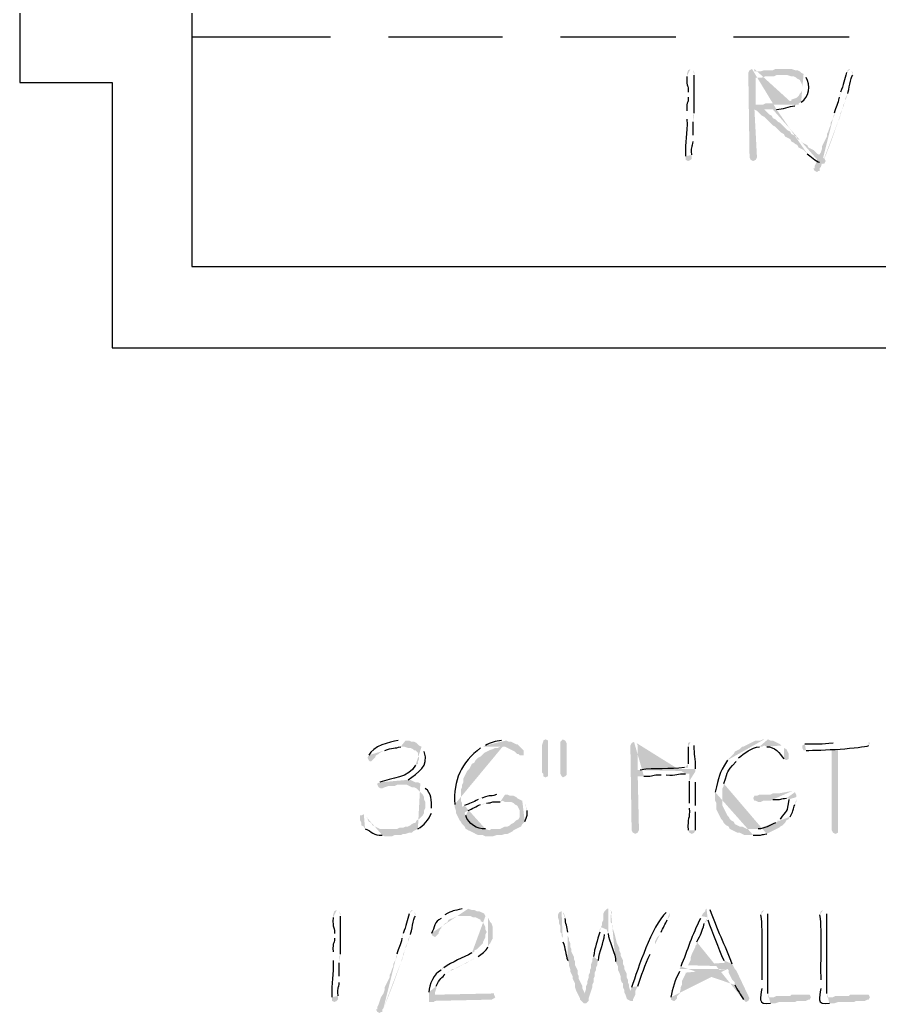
# Model space of a CAD drawing. Header units: inches. Extents: x -167 to 6071, y -6287 to -2731.
# Drawn here: x 1472.44 to 1509.74, y -5774.5 to -5731.35 of the extents above; entities that cross this region are included whole.
import ezdxf

# ---------------------------------------------------------------- set-up
doc = ezdxf.new("R2010")
doc.units = ezdxf.units.IN
doc.header["$LTSCALE"] = 96
doc.header["$MEASUREMENT"] = 0
doc.layers.add('PDF_Geometry', color=7, linetype='Continuous', true_color=0x4a4a4a)
doc.layers.add('PDF_Solid Fills', color=7, linetype='Continuous')

msp = doc.modelspace()

# ---------------------------------------------------------------- hatches: boundary and pattern name
at = {"layer": 'PDF_Solid Fills', "transparency": 33554559}
h = msp.add_hatch(color=256, dxfattribs=at)
h.paths.add_polyline_path([(1501.557, -5733.482), (1501.45, -5733.535), (1501.397, -5733.695), (1501.397, -5733.802)], flags=0)
h.paths.add_polyline_path([(1501.45, -5734.495), (1501.45, -5734.709)], flags=0)
h.paths.add_polyline_path([(1501.397, -5735.295), (1501.397, -5735.669)], flags=0)
h.paths.add_polyline_path([(1501.343, -5737.269), (1501.343, -5737.429), (1501.45, -5737.482), (1501.557, -5737.429), (1501.61, -5737.375), (1501.61, -5737.215)], flags=0)
h.paths.add_polyline_path([(1501.663, -5736.629), (1501.663, -5736.362)], flags=0)
h.paths.add_polyline_path([(1501.663, -5735.775), (1501.663, -5735.509), (1501.717, -5735.402)], flags=0)
h.paths.add_polyline_path([(1501.717, -5733.749), (1501.717, -5733.642), (1501.663, -5733.535)], flags=0)
h = msp.add_hatch(color=256, dxfattribs=at)
h.paths.add_polyline_path([(1504.223, -5733.482), (1504.117, -5733.535), (1504.063, -5733.642), (1504.117, -5737.269), (1504.117, -5737.322), (1504.17, -5737.429), (1504.277, -5737.482), (1504.383, -5737.429), (1504.437, -5737.322), (1504.437, -5737.269), (1504.33, -5735.242), (1505.29, -5735.242)], flags=0)
h.paths.add_polyline_path([(1506.09, -5735.082), (1506.143, -5735.029), (1504.383, -5735.029), (1504.383, -5733.855), (1504.65, -5733.855), (1504.81, -5733.802), (1505.183, -5733.802), (1505.29, -5733.749), (1505.663, -5733.749), (1506.463, -5733.695), (1506.357, -5733.642), (1504.33, -5733.589), (1504.33, -5733.482)], flags=0)
for points in [[(1505.663, -5733.482), (1505.237, -5733.482), (1505.13, -5733.535), (1504.757, -5733.535), (1504.597, -5733.589), (1504.33, -5733.589), (1506.357, -5733.642), (1506.303, -5733.589), (1506.197, -5733.535), (1506.09, -5733.535), (1505.93, -5733.482), (1505.823, -5733.482)], [(1495.263, -5762.602), (1495.157, -5762.655), (1495.157, -5762.709), (1495.103, -5762.869), (1495.103, -5764.042), (1495.157, -5764.095), (1495.157, -5764.202), (1495.263, -5764.255), (1495.37, -5764.202), (1495.37, -5762.655)], [(1496.01, -5762.602), (1495.957, -5762.655), (1495.903, -5762.709), (1495.903, -5764.095), (1495.957, -5764.202), (1496.01, -5764.255), (1496.117, -5764.202), (1496.17, -5764.149), (1496.17, -5762.762), (1496.117, -5762.655)], [(1507.957, -5763.029), (1507.69, -5763.029), (1507.69, -5766.549), (1507.743, -5766.655), (1507.85, -5766.709), (1507.957, -5766.655), (1507.957, -5766.549)], [(1492.917, -5773.642), (1490.463, -5773.695), (1490.197, -5773.695), (1490.197, -5774.015), (1490.41, -5774.015), (1490.463, -5773.962), (1492.863, -5773.909), (1492.917, -5773.909), (1493.023, -5773.855), (1493.077, -5773.802), (1493.023, -5773.695), (1493.023, -5773.642)], [(1506.57, -5773.695), (1505.93, -5773.695), (1505.877, -5773.749), (1505.29, -5773.749), (1505.183, -5773.802), (1504.917, -5773.802), (1506.783, -5773.802), (1506.73, -5773.695), (1506.677, -5773.695)], [(1509.13, -5773.695), (1508.49, -5773.695), (1508.437, -5773.749), (1507.85, -5773.749), (1507.743, -5773.802), (1507.477, -5773.802), (1509.343, -5773.802), (1509.29, -5773.695), (1509.237, -5773.695)]]:
    msp.add_hatch(color=256, dxfattribs=at).paths.add_polyline_path(points)
h = msp.add_hatch(color=256, dxfattribs=at)
h.paths.add_polyline_path([(1506.463, -5733.695), (1505.663, -5733.749), (1505.77, -5733.749), (1505.93, -5733.802), (1506.037, -5733.802), (1506.143, -5733.855), (1506.197, -5733.909), (1506.303, -5733.962), (1506.357, -5734.069), (1506.41, -5734.175), (1506.41, -5734.389), (1506.357, -5734.495), (1506.303, -5734.549), (1506.25, -5734.655), (1506.197, -5734.709), (1506.09, -5734.762), (1505.93, -5734.815), (1505.93, -5734.869), (1505.77, -5734.869), (1505.663, -5734.922), (1505.45, -5734.922), (1505.343, -5734.975), (1504.81, -5734.975), (1504.703, -5735.029), (1504.383, -5735.029), (1506.25, -5735.029), (1506.25, -5734.975), (1506.357, -5734.922)], flags=0)
h.paths.add_polyline_path([(1506.57, -5733.855), (1506.517, -5733.749)], flags=0)
h = msp.add_hatch(color=256, dxfattribs=at)
h.paths.add_polyline_path([(1508.49, -5733.482), (1508.437, -5733.482), (1508.383, -5733.535), (1508.33, -5733.642)], flags=0)
h.paths.add_polyline_path([(1508.063, -5734.495), (1508.063, -5734.602), (1508.01, -5734.709)], flags=0)
h.paths.add_polyline_path([(1507.797, -5735.402), (1507.797, -5735.509), (1507.69, -5735.722), (1507.637, -5735.829), (1507.637, -5735.935), (1507.583, -5736.042), (1507.53, -5736.202), (1507.477, -5736.309), (1507.477, -5736.415), (1507.263, -5736.842), (1507.263, -5736.949), (1507.21, -5737.109), (1507.103, -5737.269), (1507.05, -5737.429), (1506.997, -5737.589), (1506.943, -5737.695), (1506.943, -5737.802), (1506.89, -5737.802), (1506.943, -5737.909), (1507.05, -5737.962), (1507.103, -5737.909), (1507.157, -5737.909), (1507.157, -5737.802), (1507.21, -5737.749)], flags=0)
h.paths.add_polyline_path([(1507.21, -5737.749, 0.021662), (1507.957, -5735.775)], flags=0)
h.paths.add_polyline_path([(1507.957, -5735.775), (1508.01, -5735.669), (1508.063, -5735.509), (1508.063, -5735.402), (1508.117, -5735.295), (1508.17, -5735.189), (1508.17, -5735.082), (1508.277, -5734.869), (1508.277, -5734.762), (1508.383, -5734.549)], flags=0)
h.paths.add_polyline_path([(1508.597, -5733.749), (1508.597, -5733.642), (1508.543, -5733.535)], flags=0)
h = msp.add_hatch(color=256, dxfattribs=at)
h.paths.add_polyline_path([(1505.29, -5735.242), (1504.33, -5735.242), (1504.437, -5735.295), (1504.543, -5735.402), (1504.65, -5735.509), (1504.757, -5735.562), (1504.863, -5735.669), (1504.97, -5735.775), (1505.023, -5735.829), (1505.13, -5735.935), (1505.237, -5735.989), (1505.343, -5736.095), (1505.397, -5736.149), (1505.503, -5736.255), (1505.61, -5736.309), (1505.663, -5736.415), (1505.77, -5736.469), (1505.877, -5736.522), (1505.93, -5736.629), (1506.037, -5736.682), (1506.09, -5736.735), (1506.197, -5736.789), (1506.25, -5736.895), (1506.463, -5737.002), (1506.623, -5737.162)], flags=0)
h.paths.add_polyline_path([(1507.157, -5737.535), (1507.21, -5737.589), (1507.37, -5737.589), (1507.423, -5737.482), (1507.37, -5737.375), (1507.263, -5737.322), (1507.157, -5737.215), (1507.05, -5737.162), (1506.943, -5737.055), (1506.89, -5737.002), (1506.783, -5736.949), (1506.677, -5736.895), (1506.623, -5736.789), (1506.517, -5736.735), (1506.41, -5736.682), (1506.303, -5736.575), (1506.197, -5736.522), (1506.143, -5736.415), (1506.037, -5736.362), (1505.93, -5736.309), (1505.877, -5736.202), (1505.77, -5736.149), (1505.717, -5736.095), (1505.61, -5735.989), (1505.45, -5735.829), (1505.343, -5735.775), (1505.237, -5735.669), (1505.13, -5735.615), (1505.077, -5735.509), (1504.97, -5735.455), (1504.863, -5735.349), (1504.757, -5735.242), (1505.13, -5735.242)], flags=0)
h = msp.add_hatch(color=256, dxfattribs=at)
h.paths.add_polyline_path([(1489.023, -5762.655), (1488.863, -5762.655)], flags=0)
h.paths.add_polyline_path([(1487.583, -5763.295), (1487.53, -5763.402), (1487.583, -5763.509), (1487.637, -5763.562), (1487.69, -5763.562), (1487.797, -5763.455), (1487.85, -5763.402), (1487.903, -5763.295), (1488.01, -5763.242), (1488.063, -5763.189), (1488.277, -5763.082)], flags=0)
h.paths.add_polyline_path([(1488.97, -5762.922), (1489.877, -5762.922), (1489.77, -5762.869), (1489.717, -5762.815), (1489.663, -5762.762), (1489.557, -5762.709), (1489.45, -5762.709), (1489.343, -5762.655), (1489.183, -5762.655)], flags=0)
h = msp.add_hatch(color=256, dxfattribs=at)
h.paths.add_polyline_path([(1493.397, -5762.655), (1493.343, -5762.655)], flags=0)
h.paths.add_polyline_path([(1492.65, -5762.869), (1492.543, -5762.922), (1493.503, -5762.922), (1493.717, -5763.029), (1493.823, -5763.082), (1493.93, -5763.135), (1494.037, -5763.242), (1494.09, -5763.242), (1494.143, -5763.295), (1494.303, -5763.295), (1494.303, -5763.082), (1494.25, -5763.029), (1494.143, -5762.922), (1494.037, -5762.815), (1493.983, -5762.815), (1493.877, -5762.762), (1493.77, -5762.709), (1493.663, -5762.709), (1493.557, -5762.655)], flags=0)
h = msp.add_hatch(color=256, dxfattribs=at)
h.paths.add_polyline_path([(1504.757, -5762.602), (1504.703, -5762.602), (1504.597, -5762.655), (1504.383, -5762.655), (1504.17, -5762.762), (1503.957, -5762.869), (1503.85, -5762.922), (1503.797, -5762.922), (1503.69, -5763.029), (1503.583, -5763.082), (1503.477, -5763.135), (1503.423, -5763.242), (1503.317, -5763.349), (1503.263, -5763.402), (1503.157, -5763.509)], flags=0)
h.paths.add_polyline_path([(1502.623, -5764.895), (1502.623, -5765.269), (1502.677, -5765.375), (1502.677, -5765.642), (1502.783, -5765.855), (1502.837, -5765.962), (1502.89, -5766.069), (1502.943, -5766.122), (1502.997, -5766.229), (1503.103, -5766.335), (1503.21, -5766.389), (1503.263, -5766.495), (1503.477, -5766.602), (1503.583, -5766.655), (1503.69, -5766.655), (1503.903, -5766.762), (1504.277, -5766.762)], flags=0)
h.paths.add_polyline_path([(1504.863, -5766.709), (1504.97, -5766.655), (1505.077, -5766.602), (1505.29, -5766.495), (1504.01, -5766.495), (1503.903, -5766.442), (1503.797, -5766.389), (1503.69, -5766.389), (1503.477, -5766.282), (1503.423, -5766.175), (1503.317, -5766.122), (1503.263, -5766.069), (1503.21, -5765.962), (1503.157, -5765.909), (1503.103, -5765.802), (1503.05, -5765.695), (1502.943, -5765.482), (1502.943, -5764.735), (1502.997, -5764.629), (1502.997, -5764.522)], flags=0)
h.paths.add_polyline_path([(1503.53, -5763.562), (1503.583, -5763.509), (1503.637, -5763.402)], flags=0)
h.paths.add_polyline_path([(1504.543, -5762.922), (1504.65, -5762.922), (1504.757, -5762.869), (1505.503, -5762.869), (1505.45, -5762.815), (1505.343, -5762.762), (1505.237, -5762.709), (1505.13, -5762.655), (1505.023, -5762.655), (1504.917, -5762.602)], flags=0)
h = msp.add_hatch(color=256, dxfattribs=at)
h.paths.add_polyline_path([(1509.183, -5762.655), (1507.743, -5762.762)], flags=0)
h.paths.add_polyline_path([(1506.517, -5762.815), (1506.41, -5762.869), (1506.41, -5762.975), (1506.463, -5763.082), (1506.57, -5763.082)], flags=0)
h.paths.add_polyline_path([(1509.29, -5762.869), (1509.343, -5762.762), (1509.29, -5762.709)], flags=0)
h = msp.add_hatch(color=256, dxfattribs=at)
h.paths.add_polyline_path([(1489.877, -5762.922), (1489.077, -5762.922), (1489.13, -5762.922), (1489.29, -5762.975), (1489.397, -5762.975), (1489.503, -5763.029), (1489.557, -5763.082), (1489.61, -5763.082), (1489.717, -5763.189), (1489.717, -5763.295), (1489.77, -5763.402), (1489.77, -5763.455), (1489.717, -5763.562), (1489.717, -5763.669), (1489.61, -5763.722)], flags=0)
h.paths.add_polyline_path([(1488.063, -5764.469), (1487.957, -5764.522), (1487.957, -5764.575), (1488.01, -5764.682), (1488.117, -5764.735), (1488.17, -5764.735), (1488.277, -5764.682), (1488.437, -5764.629), (1488.703, -5764.629), (1488.81, -5764.575), (1489.023, -5764.575), (1489.823, -5764.522), (1489.717, -5764.469), (1489.61, -5764.469), (1489.503, -5764.415), (1489.397, -5764.362), (1489.237, -5764.362), (1489.29, -5764.362)], flags=0)
h.paths.add_polyline_path([(1489.983, -5763.135), (1489.93, -5763.029)], flags=0)
h = msp.add_hatch(color=256, dxfattribs=at)
h.paths.add_polyline_path([(1492.543, -5762.922), (1492.437, -5762.975)], flags=0)
h.paths.add_polyline_path([(1491.317, -5765.429), (1491.317, -5765.535), (1491.637, -5765.535), (1491.637, -5765.375), (1491.583, -5765.269), (1491.583, -5764.789), (1491.637, -5764.682), (1491.637, -5764.575), (1491.69, -5764.469), (1491.69, -5764.309), (1491.85, -5763.989), (1491.957, -5763.882), (1492.01, -5763.775), (1492.063, -5763.669), (1492.17, -5763.615), (1492.223, -5763.509), (1492.33, -5763.402), (1492.437, -5763.349), (1492.543, -5763.242), (1492.597, -5763.189), (1492.703, -5763.135), (1492.81, -5763.082), (1492.97, -5763.029), (1493.077, -5762.975), (1493.183, -5762.975), (1493.29, -5762.922), (1493.397, -5762.922)], flags=0)
h = msp.add_hatch(color=256, dxfattribs=at)
h.paths.add_polyline_path([(1499.103, -5762.709), (1498.997, -5762.762), (1498.943, -5762.869), (1498.997, -5766.549), (1499.05, -5766.655), (1499.157, -5766.709), (1499.263, -5766.655), (1499.317, -5766.549), (1499.263, -5764.202), (1499.53, -5764.202)], flags=0)
h.paths.add_polyline_path([(1500.277, -5764.149), (1500.49, -5764.149)], flags=0)
h.paths.add_polyline_path([(1501.343, -5764.095), (1501.503, -5764.095), (1501.77, -5763.989), (1499.263, -5763.935), (1499.263, -5762.869), (1499.21, -5762.762)], flags=0)
h = msp.add_hatch(color=256, dxfattribs=at)
h.paths.add_polyline_path([(1501.557, -5762.709), (1501.45, -5762.762), (1501.45, -5762.922)], flags=0)
h.paths.add_polyline_path([(1501.45, -5763.669), (1501.45, -5763.829), (1501.29, -5763.829)], flags=0)
h.paths.add_polyline_path([(1499.37, -5763.935), (1499.263, -5763.935), (1501.77, -5763.989), (1501.77, -5763.882)], flags=0)
h.paths.add_polyline_path([(1501.717, -5762.869), (1501.663, -5762.762)], flags=0)
h = msp.add_hatch(color=256, dxfattribs=at)
h.paths.add_polyline_path([(1505.503, -5762.869), (1504.757, -5762.869), (1504.863, -5762.922)], flags=0)
h.paths.add_polyline_path([(1505.61, -5763.455), (1505.717, -5763.509), (1505.823, -5763.455), (1505.823, -5763.242), (1505.77, -5763.135), (1505.717, -5763.029), (1505.61, -5762.975)], flags=0)
h = msp.add_hatch(color=256, dxfattribs=at)
h.paths.add_polyline_path([(1501.77, -5763.989), (1501.503, -5764.095), (1501.503, -5764.415)], flags=0)
h.paths.add_polyline_path([(1501.503, -5765.375), (1501.503, -5765.589)], flags=0)
h.paths.add_polyline_path([(1501.45, -5766.549), (1501.503, -5766.655), (1501.61, -5766.709), (1501.717, -5766.655), (1501.77, -5766.549)], flags=0)
h.paths.add_polyline_path([(1501.77, -5765.749), (1501.77, -5765.482)], flags=0)
h.paths.add_polyline_path([(1501.77, -5764.469), (1501.77, -5764.095)], flags=0)
h = msp.add_hatch(color=256, dxfattribs=at)
h.paths.add_polyline_path([(1489.823, -5764.522), (1489.023, -5764.575), (1489.237, -5764.575), (1489.45, -5764.682), (1489.557, -5764.682), (1489.663, -5764.735), (1489.77, -5764.842), (1489.823, -5764.895), (1489.93, -5765.002), (1489.983, -5765.109), (1489.983, -5765.215), (1490.037, -5765.322), (1490.037, -5765.589), (1489.983, -5765.695), (1489.983, -5765.802), (1489.93, -5765.909), (1489.877, -5765.962), (1489.77, -5766.069), (1489.663, -5766.122), (1489.61, -5766.229), (1489.557, -5766.229), (1489.45, -5766.282), (1489.397, -5766.335), (1489.29, -5766.389), (1489.183, -5766.389), (1489.077, -5766.442), (1488.917, -5766.442), (1488.81, -5766.495), (1488.437, -5766.495), (1489.61, -5766.549), (1489.717, -5766.495)], flags=0)
h.paths.add_polyline_path([(1490.303, -5765.802), (1490.303, -5765.589)], flags=0)
h.paths.add_polyline_path([(1490.037, -5764.735), (1489.983, -5764.682), (1489.93, -5764.629)], flags=0)
h = msp.add_hatch(color=256, dxfattribs=at)
h.paths.add_polyline_path([(1493.343, -5765.002), (1493.13, -5765.002)], flags=0)
h.paths.add_polyline_path([(1492.49, -5765.162), (1492.437, -5765.162), (1492.33, -5765.215)], flags=0)
h.paths.add_polyline_path([(1491.743, -5765.482), (1491.637, -5765.535), (1491.317, -5765.535), (1491.37, -5765.695), (1491.37, -5765.802), (1491.477, -5766.015), (1491.53, -5766.122), (1491.583, -5766.175), (1491.637, -5766.282), (1491.69, -5766.335), (1491.743, -5766.389), (1491.797, -5766.495), (1491.903, -5766.549), (1492.81, -5766.549), (1492.65, -5766.495)], flags=0)
h.paths.add_polyline_path([(1491.797, -5765.909), (1491.743, -5765.802), (1491.797, -5765.749), (1491.903, -5765.695)], flags=0)
h.paths.add_polyline_path([(1492.437, -5765.429), (1492.543, -5765.429), (1492.703, -5765.375)], flags=0)
h.paths.add_polyline_path([(1493.29, -5765.322), (1493.397, -5765.269), (1494.25, -5765.269), (1494.143, -5765.215), (1494.037, -5765.162), (1493.983, -5765.109), (1493.877, -5765.055), (1493.717, -5765.055), (1493.61, -5765.002), (1493.503, -5765.002)], flags=0)
h = msp.add_hatch(color=256, dxfattribs=at)
h.paths.add_polyline_path([(1505.983, -5764.842), (1505.397, -5764.949), (1505.13, -5764.949), (1505.023, -5765.002), (1504.543, -5765.002), (1504.437, -5765.055), (1504.33, -5765.055), (1504.277, -5765.162), (1504.33, -5765.269), (1504.383, -5765.269), (1504.49, -5765.322), (1504.597, -5765.322), (1504.703, -5765.269), (1505.023, -5765.269), (1505.13, -5765.215)], flags=0)
h.paths.add_polyline_path([(1505.717, -5765.162), (1505.823, -5765.162), (1506.143, -5765.109), (1506.143, -5765.002), (1506.09, -5764.895)], flags=0)
h = msp.add_hatch(color=256, dxfattribs=at)
h.paths.add_polyline_path([(1506.143, -5765.109), (1505.823, -5765.162), (1505.823, -5765.215)], flags=0)
h.paths.add_polyline_path([(1505.45, -5766.069), (1505.343, -5766.122), (1505.343, -5766.175), (1505.237, -5766.229)], flags=0)
h.paths.add_polyline_path([(1504.49, -5766.495), (1504.33, -5766.495), (1505.29, -5766.495), (1505.397, -5766.442), (1505.45, -5766.389), (1505.557, -5766.335), (1505.663, -5766.229), (1505.717, -5766.122), (1505.823, -5766.069), (1505.877, -5765.962)], flags=0)
h.paths.add_polyline_path([(1506.09, -5765.429), (1506.143, -5765.322), (1506.143, -5765.215)], flags=0)
h = msp.add_hatch(color=256, dxfattribs=at)
h.paths.add_polyline_path([(1494.25, -5765.269), (1493.397, -5765.269), (1493.503, -5765.322), (1493.77, -5765.322), (1493.877, -5765.375), (1493.93, -5765.429), (1494.037, -5765.482), (1494.143, -5765.695), (1494.143, -5765.962), (1494.09, -5766.069), (1493.983, -5766.122), (1493.877, -5766.229), (1493.77, -5766.282), (1493.717, -5766.335), (1493.61, -5766.389), (1493.503, -5766.389), (1493.29, -5766.495), (1492.917, -5766.495), (1492.81, -5766.549), (1491.903, -5766.549), (1492.01, -5766.602), (1492.117, -5766.655), (1492.223, -5766.709), (1492.33, -5766.762), (1492.543, -5766.762), (1492.65, -5766.815), (1492.97, -5766.815), (1493.13, -5766.762), (1493.343, -5766.762), (1493.503, -5766.709), (1493.61, -5766.709), (1493.717, -5766.655), (1493.823, -5766.602), (1493.877, -5766.549), (1493.983, -5766.495), (1494.09, -5766.442), (1494.197, -5766.389), (1494.25, -5766.282), (1494.357, -5766.175)], flags=0)
h.paths.add_polyline_path([(1494.463, -5765.695), (1494.41, -5765.589), (1494.41, -5765.482), (1494.357, -5765.375)], flags=0)
h = msp.add_hatch(color=256, dxfattribs=at)
h.paths.add_polyline_path([(1487.37, -5765.855), (1487.263, -5765.909), (1487.21, -5765.909), (1487.21, -5766.122), (1487.263, -5766.229), (1487.263, -5766.335), (1487.37, -5766.389), (1487.423, -5766.495)], flags=0)
h.paths.add_polyline_path([(1488.17, -5766.762), (1488.277, -5766.815), (1488.597, -5766.815), (1488.703, -5766.762), (1488.97, -5766.762), (1489.077, -5766.709), (1489.183, -5766.709), (1489.343, -5766.655), (1489.45, -5766.655), (1489.503, -5766.602), (1489.61, -5766.549), (1488.437, -5766.495), (1488.063, -5766.495), (1487.957, -5766.442), (1487.743, -5766.335), (1487.69, -5766.229), (1487.583, -5766.175), (1487.53, -5766.069), (1487.53, -5766.015), (1487.423, -5765.909)], flags=0)
h = msp.add_hatch(color=256, dxfattribs=at)
h.paths.add_polyline_path([(1491.797, -5769.962), (1491.637, -5769.962)], flags=0)
h.paths.add_polyline_path([(1490.89, -5770.229), (1490.837, -5770.282), (1490.73, -5770.389)], flags=0)
h.paths.add_polyline_path([(1490.303, -5771.029), (1490.357, -5771.135), (1490.463, -5771.189), (1490.517, -5771.135), (1490.623, -5771.029), (1490.623, -5770.975), (1490.677, -5770.869), (1490.73, -5770.815), (1490.73, -5770.762), (1490.783, -5770.709), (1490.89, -5770.602), (1490.997, -5770.549), (1491.05, -5770.442), (1491.157, -5770.389), (1491.21, -5770.389), (1491.317, -5770.335), (1491.423, -5770.282), (1492.65, -5770.282), (1492.597, -5770.175), (1492.383, -5770.069), (1492.277, -5770.069), (1492.17, -5770.015), (1492.063, -5770.015), (1491.903, -5769.962)], flags=0)
h = msp.add_hatch(color=256, dxfattribs=at)
h.paths.add_polyline_path([(1497.983, -5769.962), (1497.93, -5769.962), (1497.823, -5770.069), (1497.77, -5770.175), (1497.77, -5770.442), (1497.717, -5770.549), (1497.717, -5770.655), (1497.663, -5770.762), (1497.93, -5770.869), (1497.93, -5770.922), (1497.983, -5771.029)], flags=0)
h.paths.add_polyline_path([(1498.303, -5772.255), (1498.357, -5772.362), (1498.41, -5772.469), (1498.41, -5772.629), (1498.463, -5772.735), (1498.517, -5772.895), (1498.517, -5773.002), (1498.57, -5773.162), (1498.623, -5773.215), (1498.623, -5773.375), (1498.677, -5773.482), (1498.677, -5773.589), (1498.73, -5773.695), (1498.783, -5773.855), (1498.837, -5773.909), (1498.943, -5773.962), (1499.05, -5773.962), (1499.05, -5773.909), (1499.103, -5773.802), (1499.157, -5773.695), (1499.157, -5773.535), (1498.943, -5773.535), (1498.89, -5773.375), (1498.89, -5773.269), (1498.837, -5773.162), (1498.837, -5773.055), (1498.783, -5772.949), (1498.783, -5772.789), (1498.677, -5772.575), (1498.677, -5772.469), (1498.623, -5772.362), (1498.623, -5772.202), (1498.517, -5771.989), (1498.517, -5771.882), (1498.463, -5771.775), (1498.463, -5771.669), (1498.357, -5771.455), (1498.303, -5771.242), (1498.25, -5771.029), (1498.197, -5770.869), (1498.143, -5770.762), (1498.143, -5770.602), (1498.09, -5770.549), (1498.09, -5770.229), (1498.143, -5770.122), (1498.09, -5770.015)], flags=0)
h = msp.add_hatch(color=256, dxfattribs=at)
h.paths.add_polyline_path([(1502.25, -5769.962), (1502.197, -5770.015), (1502.197, -5770.069), (1502.143, -5770.122), (1502.09, -5770.175), (1502.037, -5770.282), (1502.303, -5770.335), (1502.303, -5770.442)], flags=0)
h.paths.add_polyline_path([(1502.997, -5772.202), (1503.05, -5772.309), (1501.45, -5772.415), (1503.423, -5772.469), (1503.37, -5772.362)], flags=0)
h.paths.add_polyline_path([(1502.41, -5770.015), (1502.357, -5769.962)], flags=0)
h = msp.add_hatch(color=256, dxfattribs=at)
h.paths.add_polyline_path([(1486.197, -5770.015), (1486.09, -5770.069), (1486.037, -5770.229), (1486.037, -5770.335)], flags=0)
h.paths.add_polyline_path([(1486.09, -5771.029), (1486.09, -5771.242)], flags=0)
h.paths.add_polyline_path([(1486.037, -5771.829), (1486.037, -5772.202)], flags=0)
h.paths.add_polyline_path([(1485.983, -5773.802), (1485.983, -5773.962), (1486.09, -5774.015), (1486.197, -5773.962), (1486.25, -5773.909), (1486.25, -5773.749)], flags=0)
h.paths.add_polyline_path([(1486.303, -5773.162), (1486.303, -5772.895)], flags=0)
h.paths.add_polyline_path([(1486.303, -5772.309), (1486.303, -5772.042), (1486.357, -5771.935)], flags=0)
h.paths.add_polyline_path([(1486.357, -5770.282), (1486.357, -5770.175), (1486.303, -5770.069)], flags=0)
h = msp.add_hatch(color=256, dxfattribs=at)
h.paths.add_polyline_path([(1489.503, -5770.015), (1489.45, -5770.015), (1489.397, -5770.069), (1489.343, -5770.175)], flags=0)
h.paths.add_polyline_path([(1489.077, -5771.029), (1489.077, -5771.135), (1489.023, -5771.242)], flags=0)
h.paths.add_polyline_path([(1488.81, -5771.935), (1488.81, -5772.042), (1488.65, -5772.362), (1488.65, -5772.469), (1488.597, -5772.575), (1488.543, -5772.735), (1488.49, -5772.842), (1488.49, -5772.949), (1488.437, -5773.055), (1488.383, -5773.162), (1488.277, -5773.375), (1488.277, -5773.482), (1488.223, -5773.642), (1488.117, -5773.802), (1488.063, -5773.962), (1488.01, -5774.122), (1487.957, -5774.229), (1487.957, -5774.335), (1487.903, -5774.335), (1487.957, -5774.442), (1488.063, -5774.495), (1488.117, -5774.442), (1488.17, -5774.442), (1488.17, -5774.335), (1488.223, -5774.282)], flags=0)
h.paths.add_polyline_path([(1488.223, -5774.282, 0.021662), (1488.97, -5772.309)], flags=0)
h.paths.add_polyline_path([(1488.97, -5772.309), (1489.023, -5772.202), (1489.077, -5772.042), (1489.077, -5771.935), (1489.183, -5771.722), (1489.183, -5771.615), (1489.29, -5771.402), (1489.29, -5771.295), (1489.343, -5771.189), (1489.397, -5771.082)], flags=0)
h.paths.add_polyline_path([(1489.61, -5770.282), (1489.61, -5770.175), (1489.557, -5770.069)], flags=0)
h = msp.add_hatch(color=256, dxfattribs=at)
h.paths.add_polyline_path([(1492.65, -5770.282), (1491.797, -5770.282), (1492.01, -5770.282), (1492.117, -5770.335), (1492.223, -5770.335), (1492.33, -5770.389), (1492.437, -5770.442), (1492.437, -5770.495), (1492.543, -5770.549), (1492.597, -5770.655), (1492.65, -5770.762), (1492.65, -5770.869), (1492.703, -5770.975), (1492.65, -5771.082), (1492.65, -5771.189), (1492.597, -5771.295), (1492.543, -5771.402), (1492.543, -5771.455), (1492.437, -5771.562), (1492.383, -5771.615), (1492.277, -5771.722), (1492.17, -5771.775), (1492.17, -5771.829), (1492.063, -5771.882)], flags=0)
h.paths.add_polyline_path([(1490.837, -5772.522), (1490.783, -5772.522), (1490.73, -5772.629)], flags=0)
h.paths.add_polyline_path([(1490.197, -5773.589), (1490.197, -5773.695), (1490.463, -5773.695), (1490.463, -5773.589), (1490.517, -5773.429), (1490.517, -5773.322)], flags=0)
h.paths.add_polyline_path([(1490.89, -5772.789), (1490.997, -5772.735), (1491.103, -5772.682), (1491.21, -5772.575), (1491.317, -5772.575), (1491.53, -5772.469), (1491.583, -5772.415), (1491.743, -5772.362), (1491.85, -5772.309), (1492.01, -5772.202), (1492.117, -5772.149), (1492.223, -5772.095), (1492.33, -5772.042)], flags=0)
h.paths.add_polyline_path([(1492.757, -5771.615), (1492.81, -5771.509), (1492.863, -5771.455), (1492.97, -5771.242), (1492.97, -5770.762), (1492.917, -5770.602), (1492.863, -5770.549), (1492.81, -5770.442), (1492.757, -5770.335)], flags=0)
h = msp.add_hatch(color=256, dxfattribs=at)
h.paths.add_polyline_path([(1495.957, -5770.069), (1495.85, -5770.122), (1495.797, -5770.229), (1495.797, -5770.335), (1495.85, -5770.495), (1495.85, -5770.602), (1495.903, -5770.709), (1495.903, -5770.975), (1495.957, -5771.029), (1495.957, -5771.135), (1496.01, -5771.242), (1496.01, -5771.402)], flags=0)
h.paths.add_polyline_path([(1496.223, -5772.202), (1496.277, -5772.309), (1496.277, -5772.415), (1496.33, -5772.575), (1496.33, -5772.682), (1496.383, -5772.789), (1496.437, -5772.895), (1496.437, -5773.002), (1496.543, -5773.215), (1496.543, -5773.375), (1496.597, -5773.535), (1496.757, -5773.855), (1496.757, -5773.909), (1496.81, -5773.962), (1496.917, -5774.069), (1497.023, -5774.069), (1497.077, -5774.015), (1497.13, -5773.962), (1497.13, -5773.855), (1497.183, -5773.695), (1496.97, -5773.695), (1496.97, -5773.642), (1496.863, -5773.429), (1496.863, -5773.322), (1496.81, -5773.215), (1496.703, -5773.002), (1496.703, -5772.895), (1496.65, -5772.789), (1496.65, -5772.629), (1496.597, -5772.522), (1496.543, -5772.415), (1496.543, -5772.255), (1496.49, -5772.149), (1496.49, -5772.042), (1496.437, -5771.935), (1496.383, -5771.829), (1496.383, -5771.722), (1496.33, -5771.615), (1496.33, -5771.455), (1496.277, -5771.349), (1496.277, -5771.242), (1496.223, -5771.135), (1496.223, -5770.975)], flags=0)
h.paths.add_polyline_path([(1496.117, -5770.389), (1496.117, -5770.335), (1496.063, -5770.175), (1496.01, -5770.122)], flags=0)
h = msp.add_hatch(color=256, dxfattribs=at)
h.paths.add_polyline_path([(1500.543, -5770.122), (1500.49, -5770.122)], flags=0)
h.paths.add_polyline_path([(1498.997, -5773.375), (1498.943, -5773.535), (1499.157, -5773.535), (1499.21, -5773.429), (1499.263, -5773.322)], flags=0)
h.paths.add_polyline_path([(1499.797, -5771.935), (1499.957, -5771.615), (1500.01, -5771.509), (1500.01, -5771.402), (1500.063, -5771.295), (1500.117, -5771.189), (1500.223, -5771.082), (1500.277, -5770.975)], flags=0)
h.paths.add_polyline_path([(1500.543, -5770.442), (1500.65, -5770.282), (1500.65, -5770.122)], flags=0)
h = msp.add_hatch(color=256, dxfattribs=at)
h.paths.add_polyline_path([(1502.037, -5770.282), (1501.983, -5770.389)], flags=0)
h.paths.add_polyline_path([(1501.13, -5772.469), (1501.077, -5772.575), (1503.157, -5772.575), (1503.21, -5772.629), (1503.21, -5772.735), (1503.263, -5772.842), (1503.37, -5773.055), (1503.477, -5773.162), (1503.477, -5773.269)], flags=0)
h.paths.add_polyline_path([(1503.85, -5773.909), (1503.903, -5773.962), (1503.957, -5774.015), (1504.063, -5773.962), (1504.117, -5773.855), (1503.637, -5772.842), (1503.583, -5772.735), (1503.53, -5772.629), (1503.477, -5772.575), (1503.423, -5772.469), (1501.45, -5772.415), (1501.503, -5772.309), (1501.557, -5772.202), (1501.557, -5772.095), (1501.61, -5771.935), (1501.717, -5771.722), (1501.77, -5771.615), (1501.77, -5771.562), (1501.823, -5771.509), (1501.823, -5771.402)], flags=0)
h.paths.add_polyline_path([(1502.143, -5770.602), (1502.25, -5770.495), (1502.303, -5770.335)], flags=0)
h = msp.add_hatch(color=256, dxfattribs=at)
h.paths.add_polyline_path([(1504.757, -5770.015), (1504.65, -5770.069), (1504.597, -5770.229)], flags=0)
h.paths.add_polyline_path([(1504.65, -5773.055), (1504.65, -5773.429)], flags=0)
h.paths.add_polyline_path([(1505.023, -5774.069), (1505.237, -5774.069), (1505.397, -5774.015), (1506.09, -5774.015), (1506.197, -5773.962), (1506.57, -5773.962), (1506.677, -5773.909), (1506.73, -5773.909), (1506.783, -5773.802), (1504.917, -5773.802), (1504.917, -5773.642)], flags=0)
h.paths.add_polyline_path([(1504.917, -5770.175), (1504.863, -5770.069)], flags=0)
h = msp.add_hatch(color=256, dxfattribs=at)
h.paths.add_polyline_path([(1507.317, -5770.015), (1507.21, -5770.069), (1507.157, -5770.229)], flags=0)
h.paths.add_polyline_path([(1507.21, -5773.055), (1507.21, -5773.429)], flags=0)
h.paths.add_polyline_path([(1507.583, -5774.069), (1507.797, -5774.069), (1507.957, -5774.015), (1508.65, -5774.015), (1508.757, -5773.962), (1509.13, -5773.962), (1509.237, -5773.909), (1509.29, -5773.909), (1509.343, -5773.802), (1507.477, -5773.802), (1507.477, -5773.642)], flags=0)
h.paths.add_polyline_path([(1507.477, -5770.175), (1507.423, -5770.069)], flags=0)
h = msp.add_hatch(color=256, dxfattribs=at)
h.paths.add_polyline_path([(1497.663, -5770.762), (1497.61, -5770.869), (1497.61, -5770.975)], flags=0)
h.paths.add_polyline_path([(1497.343, -5772.042), (1497.29, -5772.149), (1497.29, -5772.255), (1497.237, -5772.362), (1497.237, -5772.522), (1497.183, -5772.629), (1497.183, -5772.735), (1497.13, -5772.842), (1497.13, -5772.949), (1497.077, -5773.109), (1497.077, -5773.215), (1497.023, -5773.322), (1497.023, -5773.429), (1496.97, -5773.589), (1496.97, -5773.695), (1497.183, -5773.695), (1497.29, -5773.375), (1497.29, -5773.269), (1497.343, -5773.162), (1497.343, -5773.002), (1497.397, -5772.895), (1497.397, -5772.735), (1497.45, -5772.629), (1497.45, -5772.522), (1497.503, -5772.415), (1497.503, -5772.309), (1497.557, -5772.202)], flags=0)
h.paths.add_polyline_path([(1497.823, -5771.082), (1497.877, -5770.975), (1497.93, -5770.869)], flags=0)
h = msp.add_hatch(color=256, dxfattribs=at)
h.paths.add_polyline_path([(1501.077, -5772.575), (1501.077, -5772.682)], flags=0)
h.paths.add_polyline_path([(1500.703, -5773.802), (1500.703, -5773.909), (1500.81, -5773.962), (1500.863, -5773.962), (1500.917, -5773.909), (1500.97, -5773.855), (1500.97, -5773.749), (1501.077, -5773.642), (1501.13, -5773.429), (1501.13, -5773.375), (1501.183, -5773.269), (1501.183, -5773.109), (1501.29, -5772.895), (1501.343, -5772.789), (1501.343, -5772.735), (1503.157, -5772.575)], flags=0)

# ---------------------------------------------------------------- linework, layer by layer
at = {"layer": 'PDF_Geometry', "color": 7}
for points in [[(1485.663, -5714.602), (1476.437, -5714.602), (1476.437, -5730.602), (1472.437, -5730.602), (1472.437, -5734.069), (1476.437, -5734.069), (1476.437, -5745.589), (1542.89, -5745.589), (1542.89, -5581.109), (1692.437, -5581.109)], [(1485.663, -5690.602), (1485.663, -5714.602), (1485.663, -5718.069), (1479.903, -5718.069), (1479.903, -5742.069), (1539.423, -5742.069), (1539.423, -5718.069), (1533.663, -5718.069), (1533.663, -5714.602), (1533.663, -5690.602)]]:
    msp.add_lwpolyline(points, dxfattribs=at)
at = {"layer": 'PDF_Geometry'}
for points in [[(1485.93, -5732.095), (1479.903, -5732.095)], [(1493.397, -5732.095), (1488.437, -5732.095)], [(1500.917, -5732.095), (1495.903, -5732.095)], [(1508.437, -5732.095), (1503.423, -5732.095)]]:
    msp.add_lwpolyline(points, dxfattribs=at)
at = {"layer": 'PDF_Geometry', "color": 7}
for points in [[(1501.717, -5735.402), (1501.717, -5734.851), (1501.717, -5734.3), (1501.717, -5733.749)], [(1508.33, -5733.642), (1508.232, -5733.915), (1508.206, -5734.177), (1508.063, -5734.495)], [(1508.383, -5734.549), (1508.441, -5734.407), (1508.493, -5733.86), (1508.597, -5733.749)], [(1501.397, -5733.802), (1501.358, -5734.365), (1501.475, -5734.098), (1501.45, -5734.495)], [(1506.357, -5734.922), (1506.694, -5734.743), (1506.787, -5734.167), (1506.57, -5733.855)], [(1501.45, -5734.709), (1501.471, -5735.047), (1501.365, -5734.78), (1501.397, -5735.295)], [(1508.01, -5734.709), (1507.95, -5735.018), (1507.87, -5735.117), (1507.797, -5735.402)], [(1505.29, -5735.242), (1505.569, -5735.236), (1505.819, -5735.103), (1506.09, -5735.082)], [(1501.397, -5735.669), (1501.43, -5736.291), (1501.309, -5736.642), (1501.343, -5737.269)], [(1501.663, -5736.362), (1501.663, -5736.167), (1501.663, -5735.971), (1501.663, -5735.775)], [(1501.61, -5737.215), (1501.581, -5736.755), (1501.646, -5736.91), (1501.663, -5736.629)], [(1506.623, -5737.162), (1506.739, -5737.273), (1507.006, -5737.484), (1507.157, -5737.535)], [(1488.863, -5762.655), (1488.488, -5762.71), (1487.756, -5762.901), (1487.583, -5763.295)], [(1493.343, -5762.655), (1493.108, -5762.685), (1492.863, -5762.74), (1492.65, -5762.869)], [(1488.277, -5763.082), (1488.609, -5762.948), (1488.718, -5763.011), (1488.97, -5762.922)], [(1492.437, -5762.975), (1491.592, -5763.628), (1491.253, -5764.361), (1491.317, -5765.429)], [(1501.45, -5762.922), (1501.45, -5763.171), (1501.45, -5763.42), (1501.45, -5763.669)], [(1501.77, -5763.882), (1501.804, -5763.408), (1501.696, -5763.278), (1501.717, -5762.869)], [(1503.637, -5763.402), (1503.904, -5763.211), (1504.204, -5762.959), (1504.543, -5762.922)], [(1504.863, -5762.922), (1505.199, -5762.909), (1505.43, -5763.213), (1505.61, -5763.455)], [(1507.743, -5762.762), (1507.23, -5762.822), (1507.039, -5762.824), (1506.517, -5762.815)], [(1506.57, -5763.082), (1507.175, -5763.087), (1509.001, -5762.991), (1509.29, -5762.869)], [(1489.29, -5764.362), (1489.713, -5764.035), (1490.229, -5763.801), (1489.983, -5763.135)], [(1503.157, -5763.509), (1502.742, -5764.134), (1502.813, -5764.195), (1502.623, -5764.895)], [(1489.61, -5763.722), (1489.334, -5764.286), (1488.561, -5764.271), (1488.063, -5764.469)], [(1501.29, -5763.829), (1500.655, -5763.918), (1500, -5763.831), (1499.37, -5763.935)], [(1502.997, -5764.522), (1503.23, -5763.862), (1503.062, -5764.127), (1503.53, -5763.562)], [(1499.53, -5764.202), (1499.988, -5764.234), (1499.866, -5764.12), (1500.277, -5764.149)], [(1500.49, -5764.149), (1500.99, -5764.188), (1500.951, -5764.085), (1501.343, -5764.095)], [(1490.303, -5765.589), (1490.31, -5765.283), (1490.313, -5764.931), (1490.037, -5764.735)], [(1501.503, -5764.415), (1501.503, -5764.735), (1501.503, -5765.055), (1501.503, -5765.375)], [(1501.77, -5765.482), (1501.77, -5765.144), (1501.77, -5764.807), (1501.77, -5764.469)], [(1492.33, -5765.215), (1492.11, -5765.341), (1491.956, -5765.383), (1491.743, -5765.482)], [(1493.13, -5765.002), (1492.753, -5765.148), (1492.991, -5764.943), (1492.49, -5765.162)], [(1505.13, -5765.215), (1505.525, -5765.245), (1505.457, -5765.163), (1505.717, -5765.162)], [(1505.823, -5765.215), (1505.75, -5765.825), (1505.721, -5765.661), (1505.45, -5766.069)], [(1491.903, -5765.695), (1492.081, -5765.607), (1492.259, -5765.518), (1492.437, -5765.429)], [(1492.703, -5765.375), (1492.984, -5765.358), (1492.83, -5765.293), (1493.29, -5765.322)], [(1501.503, -5765.589), (1501.533, -5766.1), (1501.411, -5765.963), (1501.45, -5766.549)], [(1505.877, -5765.962), (1506.07, -5765.629), (1505.988, -5765.668), (1506.09, -5765.429)], [(1489.717, -5766.495), (1489.987, -5766.349), (1490.189, -5766.086), (1490.303, -5765.802)], [(1492.65, -5766.495), (1492.281, -5766.518), (1491.905, -5766.263), (1491.797, -5765.909)], [(1494.357, -5766.175), (1494.449, -5765.928), (1494.477, -5765.961), (1494.463, -5765.695)], [(1501.77, -5766.549), (1501.77, -5766.282), (1501.77, -5766.015), (1501.77, -5765.749)], [(1487.423, -5766.495), (1487.746, -5766.58), (1487.767, -5766.816), (1488.17, -5766.762)], [(1505.237, -5766.229), (1504.99, -5766.356), (1504.771, -5766.48), (1504.49, -5766.495)], [(1504.277, -5766.762), (1504.736, -5766.791), (1504.582, -5766.727), (1504.863, -5766.709)], [(1491.637, -5769.962), (1491.245, -5770.076), (1491.26, -5770.01), (1490.89, -5770.229)], [(1486.037, -5770.335), (1485.998, -5770.898), (1486.115, -5770.631), (1486.09, -5771.029)], [(1486.357, -5771.935), (1486.357, -5771.384), (1486.357, -5770.833), (1486.357, -5770.282)], [(1489.343, -5770.175), (1489.246, -5770.451), (1489.22, -5770.71), (1489.077, -5771.029)], [(1489.397, -5771.082), (1489.454, -5770.943), (1489.506, -5770.391), (1489.61, -5770.282)], [(1490.73, -5770.389), (1490.424, -5770.496), (1490.451, -5770.799), (1490.303, -5771.029)], [(1496.223, -5770.975), (1496.216, -5770.77), (1496.112, -5770.59), (1496.117, -5770.389)], [(1500.49, -5770.122), (1499.873, -5770.697), (1499.276, -5772.559), (1498.997, -5773.375)], [(1501.983, -5770.389), (1501.611, -5771.101), (1501.428, -5771.76), (1501.13, -5772.469)], [(1503.37, -5772.362), (1503.062, -5771.575), (1502.694, -5770.814), (1502.41, -5770.015)], [(1504.597, -5770.229), (1504.714, -5771.033), (1504.619, -5772.199), (1504.65, -5773.055)], [(1504.917, -5773.642), (1504.917, -5772.487), (1504.917, -5771.331), (1504.917, -5770.175)], [(1507.157, -5770.229), (1507.274, -5771.033), (1507.179, -5772.199), (1507.21, -5773.055)], [(1507.477, -5773.642), (1507.477, -5772.487), (1507.477, -5771.331), (1507.477, -5770.175)], [(1500.277, -5770.975), (1500.366, -5770.798), (1500.454, -5770.62), (1500.543, -5770.442)], [(1501.823, -5771.402), (1502.005, -5771.023), (1502.054, -5771.022), (1502.143, -5770.602)], [(1502.303, -5770.442), (1502.521, -5771.016), (1502.74, -5771.641), (1502.997, -5772.202)], [(1486.09, -5771.242), (1486.111, -5771.58), (1486.005, -5771.313), (1486.037, -5771.829)], [(1489.023, -5771.242), (1488.965, -5771.551), (1488.882, -5771.651), (1488.81, -5771.935)], [(1497.61, -5770.975), (1497.516, -5771.343), (1497.39, -5771.655), (1497.343, -5772.042)], [(1497.557, -5772.202), (1497.598, -5771.823), (1497.774, -5771.461), (1497.823, -5771.082)], [(1497.983, -5771.029), (1497.993, -5771.362), (1498.322, -5771.928), (1498.303, -5772.255)], [(1492.33, -5772.042), (1492.482, -5771.919), (1492.684, -5771.815), (1492.757, -5771.615)], [(1496.01, -5771.402), (1496.124, -5771.657), (1496.125, -5771.943), (1496.223, -5772.202)], [(1492.063, -5771.882), (1491.668, -5772.105), (1491.214, -5772.255), (1490.837, -5772.522)], [(1499.263, -5773.322), (1499.422, -5772.855), (1499.586, -5772.396), (1499.797, -5771.935)], [(1486.037, -5772.202), (1486.07, -5772.824), (1485.949, -5773.175), (1485.983, -5773.802)], [(1486.303, -5772.895), (1486.303, -5772.7), (1486.303, -5772.504), (1486.303, -5772.309)], [(1490.73, -5772.629), (1490.412, -5772.776), (1490.2, -5773.259), (1490.197, -5773.589)], [(1490.517, -5773.322), (1490.646, -5772.989), (1490.793, -5772.965), (1490.89, -5772.789)], [(1501.077, -5772.682), (1500.903, -5773.017), (1500.752, -5773.448), (1500.703, -5773.802)], [(1486.25, -5773.749), (1486.221, -5773.288), (1486.286, -5773.443), (1486.303, -5773.162)], [(1503.477, -5773.269), (1503.593, -5773.496), (1503.735, -5773.681), (1503.85, -5773.909)], [(1504.65, -5773.429), (1504.598, -5773.819), (1504.427, -5774.148), (1505.023, -5774.069)], [(1507.21, -5773.429), (1507.158, -5773.819), (1506.988, -5774.148), (1507.583, -5774.069)]]:
    msp.add_open_spline(points, degree=3, dxfattribs=at)

doc.saveas('drawing.dxf')
